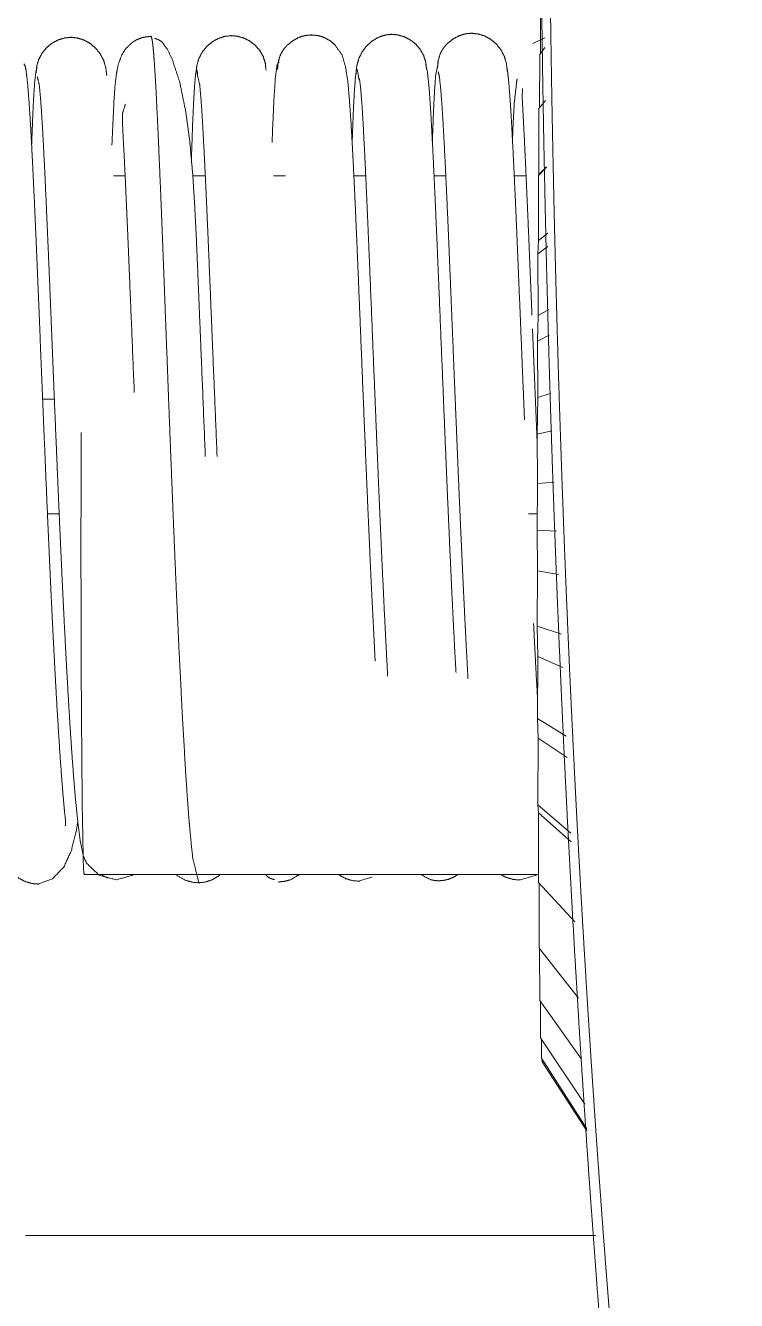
# Paper-space layout 'A3_1' of a CAD drawing. Header units: millimetres. Extents: x 0 to 420, y 0 to 297.
# Drawn here: x 302.97 to 306.07, y 139.99 to 145.56 of the extents above; entities that cross this region are included whole.
import ezdxf

# ---------------------------------------------------------------- set-up
doc = ezdxf.new("R2010")
doc.units = ezdxf.units.MM
doc.layers.add('170', color=7, linetype='Continuous', true_color=0xffffff)

psp = doc.layouts.new('A3_1')

# ---------------------------------------------------------------- linework, layer by layer
at = {"layer": '170', "color": 155, "linetype": 'Continuous', "lineweight": 13}
for p, q in [((305.2164, 145.4335), (305.217, 145.5982)), ((305.2356, 145.5023), (305.1831, 145.4774)), ((305.2135, 145.4295), (305.2358, 145.4598)), ((304.0756, 145.3934), (304.0723, 145.398)), ((305.2131, 145.198), (305.2135, 145.4295)), ((303.7209, 145.3295), (303.7175, 145.361)), ((304.0144, 145.3835), (304.0143, 145.3835)), ((304.4247, 145.3173), (304.4162, 145.366)), ((305.2103, 145.1947), (305.2394, 145.2294)), ((305.2103, 144.9055), (305.2103, 145.1947)), ((303.4028, 144.8994), (303.3517, 144.8994)), ((303.7531, 144.8994), (303.6986, 144.8994)), ((304.1031, 144.8994), (304.0516, 144.8994)), ((304.4535, 144.8994), (304.4017, 144.8994)), ((304.8034, 144.8994), (304.7519, 144.8994)), ((305.154, 144.8994), (305.1022, 144.8994)), ((305.2076, 144.9013), (305.2438, 144.9374)), ((305.2076, 144.9013), (305.2103, 144.9055)), ((305.208, 144.6176), (305.2076, 144.9013)), ((305.2103, 144.9055), (305.2438, 144.9389)), ((305.2053, 144.559), (305.208, 144.6176)), ((305.208, 144.6176), (305.2483, 144.6497)), ((305.2053, 144.559), (305.2491, 144.5923)), ((305.2063, 144.2897), (305.2053, 144.559)), ((305.2037, 144.1785), (305.2063, 144.2897)), ((305.2063, 144.2897), (305.2533, 144.3167)), ((305.2037, 144.1785), (305.2551, 144.2043)), ((305.2051, 143.9323), (305.2037, 144.1785)), ((305.2051, 143.9323), (305.2589, 143.9502)), ((303.0939, 143.9246), (303.0425, 143.9247)), ((305.2027, 143.7722), (305.2051, 143.9323)), ((305.2027, 143.7722), (305.2662, 143.7866)), ((305.2044, 143.5571), (305.2027, 143.7722)), ((305.2044, 143.5571), (305.2768, 143.5626)), ((305.2024, 143.3531), (305.2044, 143.5571)), ((303.0634, 143.4247), (303.1148, 143.4245)), ((305.164, 143.4243), (305.2014, 143.4243)), ((305.2024, 143.3531), (305.2869, 143.3483)), ((305.2045, 143.176), (305.2024, 143.3531)), ((305.2028, 142.9347), (305.2045, 143.176)), ((305.2045, 143.176), (305.2957, 143.1595)), ((305.308, 142.8991), (305.2028, 142.9347)), ((305.2051, 142.8012), (305.2028, 142.9347)), ((305.2038, 142.5304), (305.2051, 142.8012)), ((305.3149, 142.754), (305.2051, 142.8012)), ((305.329, 142.4543), (305.2038, 142.5304)), ((305.2063, 142.4449), (305.2038, 142.5304)), ((305.2055, 142.1533), (305.2063, 142.4449)), ((305.3334, 142.3601), (305.2063, 142.4449)), ((305.349, 142.0302), (305.2055, 142.1533)), ((305.2081, 142.1184), (305.2055, 142.1533)), ((305.2078, 141.8154), (305.2081, 142.1184)), ((305.3507, 141.9928), (305.2081, 142.1184)), ((303.2206, 141.9305), (303.2233, 141.9229)), ((303.2238, 141.8494), (305.2078, 141.8494)), ((303.3032, 141.847), (303.3272, 141.8339)), ((304.4215, 141.8203), (304.4806, 141.8388)), ((305.1216, 141.8257), (305.1998, 141.8472)), ((305.3672, 141.6433), (305.2078, 141.8154)), ((305.2106, 141.5276), (305.2104, 141.8125)), ((305.3829, 141.3096), (305.2106, 141.5276)), ((305.2138, 141.2992), (305.2133, 141.5242)), ((305.3955, 141.0433), (305.2138, 141.2992)), ((305.2173, 141.1375), (305.2167, 141.2951)), ((305.4099, 140.8474), (305.2173, 141.1375)), ((305.2211, 141.0476), (305.2206, 141.1326)), ((305.4188, 140.7402), (305.2211, 141.0476)), ((305.2249, 141.0326), (305.2249, 141.0418)), ((305.4196, 140.7301), (305.2249, 141.0326)), ((305.4573, 140.2744), (302.9678, 140.2744))]:
    psp.add_line(p, q, dxfattribs=at)
for points, knots in [([(308.4881, 125.2101), (308.4718, 125.2526), (308.4556, 125.2952), (308.4394, 125.3379), (308.4233, 125.3805), (308.3912, 125.466), (308.3752, 125.5088), (308.3433, 125.5946), (308.3117, 125.6805), (308.2959, 125.7235), (308.2802, 125.7666), (308.2646, 125.8097), (308.2489, 125.8529), (308.2334, 125.8961), (308.2024, 125.9826), (308.1869, 126.026), (308.1562, 126.1128), (308.1257, 126.1998), (308.1104, 126.2433), (308.0802, 126.3306), (308.0651, 126.3743), (308.0351, 126.4618), (308.0202, 126.5056), (308.0053, 126.5494), (307.9905, 126.5933), (307.9757, 126.6373), (307.9609, 126.6812), (307.9316, 126.7693), (307.917, 126.8134), (307.8879, 126.9018), (307.8734, 126.946), (307.8446, 127.0346), (307.8303, 127.0789), (307.8159, 127.1233), (307.7875, 127.2122), (307.7592, 127.3013), (307.7311, 127.3906), (307.7171, 127.4353), (307.6893, 127.5247), (307.6755, 127.5695), (307.6616, 127.6144), (307.6342, 127.7042), (307.6205, 127.7491), (307.6069, 127.7941), (307.5797, 127.8842), (307.5528, 127.9745), (307.526, 128.0649), (307.5127, 128.1102), (307.4862, 128.2008), (307.473, 128.2462), (307.4467, 128.3371), (307.4336, 128.3826), (307.4076, 128.4737), (307.3947, 128.5193), (307.3689, 128.6106), (307.3561, 128.6563), (307.3434, 128.7021), (307.318, 128.7937), (307.3053, 128.8396), (307.2802, 128.9314), (307.2552, 129.0234), (307.2304, 129.1156), (307.2058, 129.2079), (307.1813, 129.3003), (307.1691, 129.3466), (307.1449, 129.4393), (307.1328, 129.4856), (307.1089, 129.5785), (307.097, 129.625), (307.0851, 129.6715), (307.0615, 129.7647), (307.038, 129.858), (307.0264, 129.9047), (307.0031, 129.9983), (306.9916, 130.0451), (306.9801, 130.0919), (306.9572, 130.1858), (306.9459, 130.2327), (306.9232, 130.3268), (306.9008, 130.4209), (306.8896, 130.4681), (306.8674, 130.5625), (306.8564, 130.6097), (306.8344, 130.7043), (306.8235, 130.7517), (306.8018, 130.8465), (306.791, 130.8939), (306.7695, 130.989), (306.7482, 131.0841), (306.7376, 131.1318), (306.7166, 131.2271), (306.7061, 131.2749), (306.6853, 131.3705), (306.6647, 131.4662), (306.6442, 131.562), (306.6239, 131.658), (306.6137, 131.7061), (306.5937, 131.8023), (306.5837, 131.8504), (306.5639, 131.9468), (306.554, 131.9951), (306.5344, 132.0917), (306.5246, 132.14), (306.5053, 132.2368), (306.4861, 132.3338), (306.467, 132.4308), (306.4481, 132.528), (306.4294, 132.6254), (306.4108, 132.7229), (306.3924, 132.8205), (306.3742, 132.9182), (306.356, 133.0161), (306.3471, 133.0651), (306.3292, 133.1631), (306.3115, 133.2613), (306.3027, 133.3104), (306.2852, 133.4088), (306.2765, 133.4581), (306.2592, 133.5566), (306.2421, 133.6553), (306.2336, 133.7047), (306.2168, 133.8036), (306.2, 133.9026), (306.1834, 134.0018), (306.1752, 134.0514), (306.1589, 134.1507), (306.1427, 134.2502), (306.1266, 134.3497), (306.1107, 134.4494), (306.1028, 134.4993), (306.0871, 134.5992), (306.0716, 134.6992), (306.0639, 134.7493), (306.0486, 134.8495), (306.0334, 134.9498), (306.0259, 135), (306.011, 135.1005), (305.9962, 135.2011), (305.9888, 135.2514), (305.9743, 135.3522), (305.9598, 135.4531), (305.9456, 135.5542), (305.9385, 135.6047), (305.9244, 135.7059), (305.9105, 135.8073), (305.8967, 135.9087), (305.8831, 136.0103), (305.8696, 136.112), (305.8563, 136.2138), (305.8431, 136.3157), (305.8301, 136.4178), (305.8172, 136.52), (305.8044, 136.6223), (305.7918, 136.7247), (305.7793, 136.8272), (305.767, 136.9298), (305.7548, 137.0326), (305.7428, 137.1354), (305.7309, 137.2384), (305.725, 137.29), (305.7134, 137.3932), (305.7018, 137.4964), (305.6904, 137.5998), (305.6848, 137.6516), (305.6736, 137.7551), (305.6626, 137.8588), (305.6517, 137.9626), (305.6463, 138.0146), (305.6356, 138.1185), (305.6251, 138.2226), (305.6147, 138.3268), (305.6095, 138.3789), (305.5993, 138.4833), (305.5943, 138.5356), (305.5843, 138.6401), (305.5745, 138.7447), (305.5648, 138.8495), (305.5552, 138.9544), (305.5458, 139.0594), (305.5365, 139.1645), (305.5273, 139.2697), (305.5183, 139.375), (305.5094, 139.4805), (305.5051, 139.5332), (305.4964, 139.6388), (305.4879, 139.7445), (305.4836, 139.7974), (305.4753, 139.9033), (305.4712, 139.9562), (305.4631, 140.0623), (305.4591, 140.1154), (305.4512, 140.2216), (305.4472, 140.2747), (305.4395, 140.3811), (305.4357, 140.4343), (305.4282, 140.5408), (305.4208, 140.6475), (305.4136, 140.7542), (305.41, 140.8076), (305.4029, 140.9145), (305.396, 141.0215), (305.3892, 141.1286), (305.3826, 141.2358), (305.3761, 141.3432), (305.3697, 141.4506), (305.3665, 141.5044), (305.3604, 141.612), (305.3543, 141.7197), (305.3484, 141.8275), (305.3455, 141.8814), (305.3397, 141.9894), (305.3341, 142.0974), (305.3287, 142.2056), (305.3233, 142.3139), (305.3181, 142.4223), (305.3131, 142.5308), (305.3081, 142.6394), (305.3033, 142.7481), (305.2986, 142.8569), (305.294, 142.9658), (305.2896, 143.0748), (305.2874, 143.1294), (305.2832, 143.2385), (305.2791, 143.3478), (305.2751, 143.4572), (305.2712, 143.5666), (305.2693, 143.6214), (305.2657, 143.731), (305.2621, 143.8408), (305.2587, 143.9506), (305.2554, 144.0606), (305.2523, 144.1706), (305.2492, 144.2807), (305.2463, 144.391), (305.2435, 144.5013), (305.2409, 144.6118), (305.2383, 144.7223), (305.2359, 144.833), (305.2336, 144.9438), (305.2314, 145.0546), (305.2294, 145.1656), (305.2284, 145.2211), (305.2265, 145.3322), (305.2256, 145.3878), (305.224, 145.499), (305.2224, 145.6104), (305.221, 145.7218), (305.2203, 145.7776), (305.219, 145.8892), (305.2179, 146.0009), (305.2174, 146.0568), (305.2164, 146.1687), (305.2156, 146.2806), (305.2148, 146.3927), (305.2142, 146.5048), (305.2138, 146.6171), (305.2134, 146.7294), (305.2131, 146.8419), (305.213, 146.9544)], [0, 0, 0.002061, 0.004121, 0.006184, 0.008247, 0.012378, 0.014446, 0.018583, 0.022725, 0.024798, 0.026872, 0.028947, 0.031024, 0.033101, 0.037259, 0.039341, 0.043507, 0.047676, 0.049763, 0.05394, 0.05603, 0.060214, 0.062307, 0.064403, 0.066499, 0.068596, 0.070694, 0.074894, 0.076996, 0.081203, 0.083308, 0.087522, 0.08963, 0.09174, 0.095963, 0.10019, 0.104422, 0.10654, 0.110779, 0.1129, 0.115023, 0.11927, 0.121395, 0.123523, 0.12778, 0.13204, 0.136306, 0.13844, 0.142713, 0.144851, 0.14913, 0.15127, 0.155556, 0.157701, 0.161992, 0.16414, 0.166289, 0.17059, 0.172742, 0.17705, 0.181362, 0.185678, 0.189999, 0.194324, 0.196489, 0.200821, 0.202988, 0.207327, 0.209499, 0.211671, 0.216018, 0.220371, 0.222549, 0.226908, 0.229089, 0.231272, 0.23564, 0.237825, 0.2422, 0.246579, 0.248771, 0.253158, 0.255352, 0.259744, 0.261943, 0.266343, 0.268544, 0.272951, 0.277362, 0.27957, 0.283987, 0.286198, 0.290622, 0.295052, 0.299486, 0.303924, 0.306145, 0.31059, 0.312814, 0.317266, 0.319494, 0.323953, 0.326184, 0.33065, 0.33512, 0.339594, 0.344074, 0.348557, 0.353046, 0.357538, 0.362036, 0.366538, 0.368791, 0.3733, 0.377813, 0.38007, 0.38459, 0.386852, 0.391379, 0.39591, 0.398177, 0.402714, 0.407257, 0.411803, 0.414079, 0.418633, 0.42319, 0.427753, 0.432319, 0.434604, 0.439177, 0.443755, 0.446046, 0.450631, 0.45522, 0.457515, 0.462111, 0.466711, 0.469013, 0.47362, 0.478231, 0.482847, 0.485156, 0.489778, 0.494405, 0.499036, 0.503672, 0.508312, 0.512957, 0.517606, 0.52226, 0.526918, 0.531581, 0.536248, 0.540919, 0.545595, 0.550276, 0.554961, 0.55965, 0.561997, 0.566694, 0.571395, 0.5761, 0.578454, 0.583166, 0.587882, 0.592603, 0.594966, 0.599694, 0.604426, 0.609162, 0.611532, 0.616276, 0.618649, 0.6234, 0.628154, 0.632913, 0.637677, 0.642445, 0.647218, 0.651995, 0.656776, 0.661563, 0.663957, 0.668749, 0.673546, 0.675948, 0.680751, 0.683154, 0.687965, 0.690372, 0.69519, 0.697599, 0.702423, 0.704838, 0.709668, 0.714503, 0.719342, 0.721763, 0.726609, 0.73146, 0.736315, 0.741174, 0.746038, 0.750906, 0.753343, 0.758218, 0.763097, 0.767981, 0.770424, 0.775314, 0.780209, 0.785109, 0.790013, 0.794921, 0.799834, 0.804751, 0.809673, 0.814599, 0.81953, 0.824465, 0.826935, 0.831876, 0.836823, 0.841774, 0.846728, 0.849207, 0.854169, 0.859135, 0.864106, 0.869081, 0.874061, 0.879046, 0.884034, 0.889027, 0.894025, 0.899027, 0.904033, 0.909044, 0.91406, 0.919079, 0.921591, 0.926618, 0.929132, 0.934166, 0.939203, 0.944245, 0.946768, 0.951817, 0.95687, 0.959398, 0.964458, 0.969522, 0.974591, 0.979664, 0.984741, 0.989823, 0.994909, 1, 1]), ([(305.2511, 146.9544), (305.2512, 146.8745), (305.2515, 146.7147), (305.2518, 146.6349), (305.2525, 146.4755), (305.2529, 146.396), (305.254, 146.2371), (305.2553, 146.0785), (305.2569, 145.9201), (305.2587, 145.7621), (305.2608, 145.6043), (305.2631, 145.4468), (305.2644, 145.3682), (305.267, 145.2111), (305.27, 145.0544), (305.2732, 144.8979), (305.2766, 144.7417), (305.2803, 144.5858), (305.2843, 144.4302), (305.2885, 144.2749), (305.2929, 144.1199), (305.2952, 144.0425), (305.3001, 143.8879), (305.3026, 143.8107), (305.3078, 143.6566), (305.3105, 143.5796), (305.3161, 143.4259), (305.3189, 143.3492), (305.3249, 143.1959), (305.3311, 143.0429), (305.3376, 142.8902), (305.3443, 142.7379), (305.3513, 142.5858), (305.3549, 142.5099), (305.3623, 142.3582), (305.3661, 142.2825), (305.3738, 142.1313), (305.3818, 141.9804), (305.3859, 141.9051), (305.3943, 141.7546), (305.403, 141.6045), (305.4119, 141.4546), (305.4211, 141.3051), (305.4305, 141.1558), (305.4401, 141.0068), (305.4451, 140.9324), (305.4551, 140.7839), (305.4654, 140.6357), (305.4707, 140.5617), (305.4814, 140.414), (305.4868, 140.3402), (305.4923, 140.2665), (305.5036, 140.1194), (305.5093, 140.0459), (305.5209, 139.8992), (305.5267, 139.826), (305.5387, 139.6797), (305.551, 139.5338), (305.5572, 139.4609), (305.5698, 139.3154), (305.5762, 139.2428), (305.5893, 139.0978), (305.5959, 139.0253), (305.6025, 138.9531), (305.6161, 138.8086), (305.6299, 138.6645), (305.6369, 138.5926), (305.651, 138.4489), (305.6655, 138.3056), (305.6802, 138.1626), (305.6876, 138.0913), (305.6951, 138.0199), (305.7104, 137.8775), (305.7258, 137.7354), (305.7337, 137.6646), (305.7496, 137.5229), (305.7657, 137.3817), (305.7738, 137.3111), (305.7904, 137.1703), (305.7987, 137.1), (305.8156, 136.9597), (305.8242, 136.8896), (305.8328, 136.8197), (305.8502, 136.68), (305.8679, 136.5406), (305.8768, 136.4709), (305.8858, 136.4015), (305.904, 136.2627), (305.9132, 136.1934), (305.9318, 136.0552), (305.9412, 135.9862), (305.9602, 135.8484), (305.9794, 135.7109), (305.9989, 135.5737), (306.0087, 135.5052), (306.0186, 135.4369), (306.0286, 135.3686), (306.0487, 135.2322), (306.0589, 135.1642), (306.0794, 135.0283), (306.0898, 134.9605), (306.1106, 134.8251), (306.1212, 134.7576), (306.1318, 134.69), (306.1532, 134.5553), (306.164, 134.4881), (306.1858, 134.3538), (306.2078, 134.2199), (306.2189, 134.153), (306.2413, 134.0196), (306.2526, 133.953), (306.2754, 133.8201), (306.2869, 133.7537), (306.3101, 133.6213), (306.3336, 133.4892), (306.3573, 133.3574), (306.3692, 133.2917), (306.3933, 133.1604), (306.4054, 133.0948), (306.4176, 133.0294), (306.4299, 132.964), (306.4422, 132.8988), (306.4546, 132.8336), (306.4671, 132.7685), (306.4922, 132.6386), (306.5049, 132.5737), (306.5303, 132.4443), (306.5432, 132.3797), (306.5561, 132.3152), (306.5821, 132.1865), (306.6084, 132.0581), (306.6216, 131.994), (306.6349, 131.93), (306.6483, 131.8661), (306.6617, 131.8023), (306.6752, 131.7386), (306.6888, 131.6749), (306.7024, 131.6114), (306.7161, 131.5479), (306.7298, 131.4846), (306.7436, 131.4212), (306.7575, 131.3581), (306.7715, 131.2949), (306.7996, 131.1689), (306.8137, 131.1061), (306.8279, 131.0433), (306.8422, 130.9806), (306.8565, 130.918), (306.8709, 130.8555), (306.8853, 130.7931), (306.8999, 130.7308), (306.9145, 130.6685), (306.9291, 130.6064), (306.9586, 130.4823), (306.9735, 130.4204), (306.9884, 130.3586), (307.0033, 130.2968), (307.0184, 130.2352), (307.0335, 130.1737), (307.0486, 130.1123), (307.0639, 130.0509), (307.0945, 129.9284), (307.1099, 129.8673), (307.141, 129.7454), (307.1566, 129.6845), (307.1723, 129.6238), (307.188, 129.5631), (307.2038, 129.5026), (307.2197, 129.4421), (307.2356, 129.3818), (307.2516, 129.3214), (307.2677, 129.2613), (307.2838, 129.2011), (307.3, 129.1411), (307.3162, 129.0811), (307.3325, 129.0213), (307.3489, 128.9615), (307.3653, 128.9019), (307.3818, 128.8423), (307.3984, 128.7828), (307.415, 128.7234), (307.4317, 128.6641), (307.4484, 128.6049), (307.4653, 128.5458), (307.4821, 128.4867), (307.499, 128.4278), (307.5161, 128.3689), (307.5331, 128.3102), (307.5503, 128.2515), (307.5674, 128.1929), (307.5847, 128.1344), (307.602, 128.0761), (307.6194, 128.0177), (307.6368, 127.9595), (307.6543, 127.9014), (307.6718, 127.8434), (307.6894, 127.7854), (307.7071, 127.7276), (307.7249, 127.6698), (307.7427, 127.6122), (307.7605, 127.5546), (307.7785, 127.4971), (307.7965, 127.4397), (307.8145, 127.3824), (307.8326, 127.3252), (307.8508, 127.2681), (307.869, 127.2111), (307.8873, 127.1542), (307.9057, 127.0974), (307.9241, 127.0407), (307.9426, 126.984), (307.9611, 126.9275), (307.9797, 126.8711), (307.9984, 126.8148), (308.0172, 126.7585), (308.0359, 126.7024), (308.0548, 126.6463), (308.0737, 126.5904), (308.0927, 126.5345), (308.1117, 126.4788), (308.1308, 126.4231), (308.15, 126.3675), (308.1692, 126.312), (308.1885, 126.2567), (308.2079, 126.2014), (308.2273, 126.1462), (308.2467, 126.0911), (308.2663, 126.0362), (308.2859, 125.9813), (308.3055, 125.9265), (308.3253, 125.8718), (308.345, 125.8173), (308.3649, 125.7627), (308.3847, 125.7084), (308.4047, 125.6541), (308.4247, 125.5999), (308.4448, 125.5458), (308.4649, 125.4918), (308.4852, 125.4379), (308.5054, 125.3842), (308.5258, 125.3305), (308.5461, 125.2769), (308.5666, 125.2234)], [0, 0, 0.003618, 0.010847, 0.014458, 0.021668, 0.025266, 0.032457, 0.039634, 0.046799, 0.053951, 0.061091, 0.068217, 0.071777, 0.078884, 0.085978, 0.093059, 0.100128, 0.107184, 0.114226, 0.121257, 0.128274, 0.131775, 0.138773, 0.142269, 0.149248, 0.152731, 0.15969, 0.163166, 0.170106, 0.177033, 0.183948, 0.190849, 0.197738, 0.201176, 0.208045, 0.211477, 0.218327, 0.225165, 0.228577, 0.235395, 0.242201, 0.248993, 0.255773, 0.26254, 0.269295, 0.272669, 0.279404, 0.286127, 0.289481, 0.296184, 0.299533, 0.302875, 0.309553, 0.312889, 0.319547, 0.32287, 0.32951, 0.336137, 0.339447, 0.346054, 0.349352, 0.35594, 0.359231, 0.362515, 0.369078, 0.375628, 0.3789, 0.385431, 0.391948, 0.398453, 0.401699, 0.404945, 0.411425, 0.417891, 0.421118, 0.427566, 0.434, 0.437214, 0.443629, 0.446831, 0.453227, 0.456422, 0.45961, 0.46598, 0.472338, 0.475514, 0.478683, 0.485015, 0.488178, 0.494491, 0.497641, 0.503934, 0.510216, 0.516484, 0.519615, 0.522739, 0.525864, 0.5321, 0.535212, 0.54143, 0.544535, 0.550733, 0.553826, 0.556919, 0.563092, 0.566172, 0.572326, 0.578467, 0.581534, 0.587656, 0.590711, 0.596814, 0.599863, 0.605947, 0.612018, 0.618076, 0.621099, 0.627138, 0.630155, 0.633164, 0.636174, 0.639178, 0.642182, 0.645179, 0.651167, 0.654158, 0.660126, 0.663105, 0.666082, 0.672026, 0.677956, 0.680914, 0.683873, 0.686825, 0.689778, 0.692723, 0.695669, 0.698609, 0.701548, 0.704481, 0.707414, 0.71034, 0.713267, 0.719107, 0.722021, 0.724935, 0.727842, 0.730749, 0.73365, 0.736551, 0.739445, 0.74234, 0.745228, 0.750997, 0.753879, 0.756754, 0.75963, 0.762498, 0.765367, 0.768229, 0.771092, 0.776804, 0.779653, 0.785346, 0.788189, 0.791026, 0.793863, 0.796694, 0.799524, 0.802348, 0.805173, 0.80799, 0.810808, 0.813619, 0.816431, 0.819236, 0.822041, 0.82484, 0.827638, 0.830431, 0.833223, 0.836009, 0.838795, 0.841575, 0.844354, 0.847128, 0.849901, 0.852669, 0.855436, 0.858196, 0.860957, 0.863712, 0.866466, 0.869215, 0.871962, 0.874704, 0.877446, 0.880181, 0.882917, 0.885646, 0.888375, 0.891097, 0.89382, 0.896536, 0.899252, 0.901962, 0.904672, 0.907375, 0.910078, 0.912775, 0.915472, 0.918162, 0.920852, 0.923537, 0.92622, 0.928898, 0.931575, 0.934246, 0.936917, 0.939581, 0.942246, 0.944904, 0.947562, 0.950213, 0.952864, 0.955509, 0.958154, 0.960792, 0.96343, 0.966062, 0.968694, 0.971319, 0.973944, 0.976563, 0.979182, 0.981794, 0.984406, 0.987012, 0.989617, 0.992216, 0.994815, 0.997407, 1, 1]), ([(303.5184, 145.5093), (303.4942, 145.5068), (303.4732, 145.5022), (303.4527, 145.4939), (303.436, 145.4836), (303.4056, 145.4555), (303.3874, 145.4261), (303.3731, 145.3867), (303.3651, 145.3465), (303.3588, 145.2933), (303.3545, 145.2335), (303.3451, 145.0337)], [0, 0, 0.043342, 0.081828, 0.121231, 0.156295, 0.230284, 0.29193, 0.366878, 0.440092, 0.535671, 0.642821, 1, 1]), ([(303.7248, 141.8134), (303.6984, 141.9215), (303.6911, 141.9876), (303.6836, 142.0687), (303.6799, 142.1149), (303.6761, 142.1646), (303.6724, 142.2179), (303.6686, 142.2745), (303.6535, 142.531), (303.6385, 142.8273), (303.6311, 142.9871), (303.6238, 143.1528), (303.6166, 143.3231), (303.6095, 143.4965), (303.5958, 143.8468), (303.5764, 144.3565), (303.5674, 144.5927), (303.5616, 144.7396), (303.5588, 144.8093), (303.5482, 145.0609), (303.5384, 145.2633), (303.5338, 145.3438), (303.5294, 145.4093), (303.5273, 145.4361), (303.5252, 145.4589), (303.5232, 145.4775), (303.5212, 145.4918), (303.5177, 145.5068)], [0, 0, 0.030061, 0.048015, 0.070029, 0.082533, 0.096014, 0.110445, 0.12577, 0.195166, 0.275318, 0.318525, 0.363328, 0.409369, 0.45627, 0.55095, 0.688735, 0.752588, 0.792309, 0.811166, 0.879191, 0.933918, 0.955697, 0.973432, 0.980708, 0.986884, 0.991934, 0.995835, 1, 1]), ([(303.8684, 145.5122), (303.838, 145.5089), (303.8094, 145.4997), (303.7826, 145.4847), (303.7586, 145.4643), (303.7391, 145.4395), (303.7246, 145.4111), (303.7159, 145.3805), (303.7126, 145.3472)], [0, 0, 0.121845, 0.241195, 0.363215, 0.488469, 0.613827, 0.740572, 0.866903, 1, 1]), ([(304.0182, 145.362), (304.0149, 145.3925), (304.006, 145.4207), (303.9914, 145.4467), (303.9718, 145.4695), (303.9479, 145.4881), (303.9213, 145.5016), (303.8929, 145.5096), (303.8628, 145.5122)], [0, 0, 0.128021, 0.251188, 0.375358, 0.500417, 0.626629, 0.751258, 0.873875, 1, 1]), ([(304.2184, 145.5152), (304.2036, 145.5145), (304.1891, 145.5124), (304.1747, 145.5087), (304.1608, 145.5036), (304.1345, 145.4896), (304.1114, 145.4709), (304.1014, 145.46), (304.0925, 145.4481), (304.085, 145.4354), (304.0788, 145.422), (304.0708, 145.3937), (304.0684, 145.3636)], [0, 0, 0.062416, 0.124295, 0.186665, 0.249295, 0.374571, 0.49983, 0.562227, 0.624578, 0.686968, 0.749158, 0.872849, 1, 1]), ([(304.4948, 142.7811), (304.4793, 143.0895), (304.4716, 143.2564), (304.464, 143.428), (304.4565, 143.6022), (304.442, 143.9511), (304.4283, 144.2881), (304.4153, 144.6028), (304.409, 144.7481), (304.4026, 144.8877), (304.3962, 145.0143), (304.3894, 145.1313), (304.3826, 145.2309), (304.3755, 145.3103), (304.3649, 145.3791), (304.3509, 145.4265), (304.3191, 145.4724), (304.2998, 145.4887), (304.2739, 145.5032), (304.2603, 145.5084), (304.245, 145.5123), (304.2295, 145.5144), (304.2126, 145.5151)], [0, 0, 0.109306, 0.168465, 0.229256, 0.291006, 0.414612, 0.534003, 0.645517, 0.696989, 0.746473, 0.791353, 0.832836, 0.868166, 0.896396, 0.921026, 0.938506, 0.958289, 0.967233, 0.977727, 0.982887, 0.988471, 0.994009, 1, 1]), ([(304.5683, 145.5181), (304.5377, 145.5146), (304.5089, 145.5049), (304.4819, 145.4891), (304.4578, 145.4676), (304.4381, 145.4416), (304.4234, 145.4116), (304.4145, 145.3792), (304.411, 145.3439)], [0, 0, 0.118635, 0.235507, 0.355583, 0.480088, 0.605783, 0.734314, 0.863243, 1, 1]), ([(304.7194, 145.3649), (304.7158, 145.3961), (304.7068, 145.4249), (304.692, 145.4514), (304.6723, 145.4746), (304.6483, 145.4936), (304.6215, 145.5073), (304.593, 145.5155), (304.5627, 145.5181)], [0, 0, 0.129353, 0.253218, 0.378148, 0.503226, 0.629221, 0.753126, 0.874998, 1, 1]), ([(304.9212, 145.5225), (304.9061, 145.5221), (304.8913, 145.5202), (304.8766, 145.5167), (304.8624, 145.5118), (304.8355, 145.4979), (304.8117, 145.4792), (304.8014, 145.4683), (304.7922, 145.4563), (304.7844, 145.4435), (304.778, 145.43), (304.7696, 145.4015), (304.7669, 145.371)], [0, 0, 0.062533, 0.124521, 0.186992, 0.249691, 0.375161, 0.500529, 0.562976, 0.625389, 0.687686, 0.749826, 0.873169, 1, 1]), ([(305.072, 145.3575), (305.068, 145.3915), (305.0587, 145.4225), (305.0436, 145.4512), (305.0236, 145.476), (304.9991, 145.4963), (304.972, 145.511), (304.9432, 145.5197), (304.9126, 145.5225)], [0, 0, 0.13465, 0.262036, 0.389431, 0.514824, 0.63975, 0.760928, 0.879397, 1, 1]), ([(303.1684, 145.5051), (303.1381, 145.5019), (303.1098, 145.4932), (303.0832, 145.4788), (303.0594, 145.4593), (303.0401, 145.4356), (303.0258, 145.4085), (303.0172, 145.3794), (303.0142, 145.3478)], [0, 0, 0.124593, 0.246111, 0.369701, 0.49564, 0.620761, 0.745911, 0.87009, 1, 1]), ([(303.3227, 145.3374), (303.3186, 145.3719), (303.3092, 145.4034), (303.2941, 145.4325), (303.274, 145.4577), (303.2495, 145.4784), (303.2223, 145.4933), (303.1934, 145.5022), (303.1628, 145.5051)], [0, 0, 0.13551, 0.263474, 0.391326, 0.5168, 0.641598, 0.762339, 0.880158, 1, 1]), ([(303.7532, 143.6746), (303.7336, 144.1539), (303.7239, 144.3914), (303.7188, 144.5146), (303.7136, 144.6338), (303.7067, 144.7724), (303.6983, 144.9039), (303.6853, 145.0494), (303.668, 145.1795), (303.6412, 145.3094), (303.6079, 145.411), (303.5868, 145.4539), (303.5642, 145.4838), (303.5483, 145.4952), (303.5318, 145.4998)], [0, 0, 0.256588, 0.38376, 0.449702, 0.513503, 0.587785, 0.658226, 0.736379, 0.806598, 0.877539, 0.934779, 0.960345, 0.980379, 0.990837, 1, 1]), ([(304.7702, 145.3958), (304.7589, 145.3369), (304.7537, 145.2628), (304.7487, 145.16), (304.7448, 145.0547)], [0, 0, 0.175235, 0.391929, 0.692365, 1, 1]), ([(303.1412, 142.0626), (303.1424, 142.0647), (303.142, 142.0905), (303.137, 142.139), (303.1308, 142.2081), (303.1242, 142.2928), (303.1174, 142.3904), (303.1103, 142.5005), (303.1031, 142.6199), (303.096, 142.7491), (303.0889, 142.8838), (303.0819, 143.0257), (303.0751, 143.1693), (303.0684, 143.3171), (303.062, 143.464), (303.0496, 143.7572), (303.038, 144.0398), (303.0265, 144.3222), (303.0207, 144.4631), (303.0137, 144.6293), (303.0069, 144.7834), (302.999, 144.9501), (302.9915, 145.0938), (302.9873, 145.1637), (302.9832, 145.2249), (302.9789, 145.2804), (302.9747, 145.3248), (302.9703, 145.3595), (302.9659, 145.3809), (302.9605, 145.3895)], [0, 0, 0.000719, 0.008482, 0.023091, 0.04391, 0.069388, 0.098725, 0.131823, 0.167684, 0.206488, 0.246969, 0.289557, 0.332698, 0.377068, 0.421159, 0.509182, 0.594018, 0.678763, 0.721068, 0.770973, 0.817218, 0.867274, 0.910446, 0.931453, 0.949851, 0.96655, 0.979908, 0.990393, 0.996963, 1, 1]), ([(303.0172, 145.37), (303.0123, 145.3494), (303.0075, 145.3033), (303.0033, 145.2394), (302.9992, 145.155), (302.9947, 145.0349)], [0, 0, 0.063013, 0.200966, 0.391231, 0.642439, 1, 1]), ([(303.7152, 145.3704), (303.7104, 145.3404), (303.7057, 145.2855), (303.7016, 145.2143), (303.6976, 145.1231), (303.6921, 144.9648)], [0, 0, 0.074914, 0.210397, 0.3858, 0.610396, 1, 1]), ([(304.0667, 145.3876), (304.0592, 145.3296), (304.0529, 145.235), (304.0469, 145.1015), (304.0448, 145.0458)], [0, 0, 0.170715, 0.447448, 0.837274, 1, 1]), ([(304.4134, 145.3679), (304.4086, 145.3299), (304.404, 145.267), (304.4, 145.1882), (304.396, 145.0896), (304.3945, 145.046)], [0, 0, 0.118674, 0.314441, 0.558921, 0.864671, 1, 1]), ([(304.848, 142.7316), (304.8442, 142.798), (304.8404, 142.8673), (304.8307, 143.0616), (304.8211, 143.2701), (304.8112, 143.4947), (304.8016, 143.7216), (304.7918, 143.9588), (304.7729, 144.4221), (304.7639, 144.6372), (304.755, 144.8395), (304.7466, 145.0155), (304.7383, 145.1671), (304.7305, 145.2814), (304.7229, 145.3561), (304.7159, 145.3865)], [0, 0, 0.024997, 0.051112, 0.12429, 0.202794, 0.287352, 0.372764, 0.462039, 0.636446, 0.717414, 0.793579, 0.859846, 0.916956, 0.960044, 0.988261, 1, 1]), ([(304.7705, 145.3539), (304.7756, 145.3306), (304.7809, 145.2822), (304.7861, 145.2157), (304.7916, 145.1296), (304.7967, 145.0364), (304.802, 144.9293), (304.807, 144.8231), (304.8122, 144.7072), (304.8168, 144.5984), (304.8216, 144.4836), (304.8302, 144.2749), (304.8376, 144.0922), (304.8445, 143.9226), (304.8532, 143.7128), (304.8584, 143.587), (304.8638, 143.4615), (304.8702, 143.317), (304.8767, 143.175), (304.8841, 143.0171), (304.8917, 142.8653), (304.9003, 142.7042)], [0, 0, 0.00899, 0.027362, 0.052476, 0.085018, 0.120197, 0.160597, 0.200655, 0.24437, 0.28542, 0.328724, 0.407452, 0.476354, 0.540334, 0.619456, 0.666921, 0.714251, 0.768788, 0.822354, 0.881927, 0.939213, 1, 1]), ([(305.147, 143.8348), (305.1423, 143.9494), (305.1297, 144.2585), (305.1178, 144.5477), (305.1122, 144.6812), (305.1067, 144.8057), (305.1014, 144.9201), (305.0963, 145.0235), (305.0914, 145.1154), (305.0867, 145.195), (305.0822, 145.2616), (305.0778, 145.3142), (305.0736, 145.352), (305.0696, 145.3752)], [0, 0, 0.074337, 0.274888, 0.462501, 0.549141, 0.629905, 0.704164, 0.771264, 0.83093, 0.882609, 0.925876, 0.960102, 0.984753, 1, 1]), ([(303.0195, 145.3325), (303.028, 145.2967), (303.0328, 145.2468), (303.038, 145.176), (303.0429, 145.0949), (303.048, 144.9987), (303.0528, 144.9015), (303.0577, 144.7942), (303.0622, 144.6927), (303.0669, 144.5846), (303.0752, 144.3857), (303.0824, 144.2089), (303.0891, 144.0427), (303.0976, 143.8351), (303.1081, 143.583), (303.1144, 143.4364), (303.1209, 143.2911), (303.1284, 143.1285), (303.136, 142.9709), (303.1448, 142.801), (303.1537, 142.6412), (303.1637, 142.477), (303.1739, 142.3295), (303.1852, 142.1891), (303.1964, 142.0754), (303.2088, 141.9848), (303.221, 141.929)], [0, 0, 0.010764, 0.025466, 0.046271, 0.070103, 0.098322, 0.126859, 0.158337, 0.188132, 0.219851, 0.278198, 0.330076, 0.378817, 0.439749, 0.513712, 0.556724, 0.599338, 0.647048, 0.693319, 0.743187, 0.790098, 0.838335, 0.881676, 0.922938, 0.956446, 0.983261, 1, 1]), ([(303.7206, 145.3334), (303.7291, 145.2946), (303.7349, 145.2286), (303.7411, 145.1328), (303.747, 145.0246), (303.7533, 144.8966), (303.7591, 144.7699), (303.7651, 144.6306), (303.7761, 144.3673), (303.7858, 144.1305), (303.8045, 143.6747)], [0, 0, 0.02389, 0.063761, 0.121547, 0.186791, 0.263945, 0.340238, 0.424208, 0.582808, 0.725419, 1, 1]), ([(304.4237, 145.3278), (304.4271, 145.3186), (304.4316, 145.2824), (304.4367, 145.2191), (304.4425, 145.1242), (304.4489, 145.0031), (304.456, 144.8508), (304.4637, 144.6753), (304.4722, 144.4703), (304.4913, 144.0016), (304.5017, 143.7471), (304.5129, 143.4796), (304.5245, 143.2181), (304.5368, 142.9606), (304.5494, 142.7163)], [0, 0, 0.003736, 0.017692, 0.041964, 0.078316, 0.124717, 0.182991, 0.250158, 0.328619, 0.508, 0.605405, 0.707763, 0.807872, 0.906449, 1, 1]), ([(305.1152, 145.3242), (305.1117, 145.3023), (305.1025, 145.2183), (305.0974, 145.1301), (305.0945, 145.0556)], [0, 0, 0.082273, 0.395813, 0.723685, 1, 1]), ([(305.1388, 145.2818), (305.1367, 145.2491), (305.1434, 145.1222), (305.1487, 145.0146), (305.1546, 144.887), (305.1622, 144.7134), (305.1704, 144.5172), (305.1796, 144.2916)], [0, 0, 0.033048, 0.161271, 0.26996, 0.398787, 0.574094, 0.77225, 1, 1]), ([(303.4045, 145.2136), (303.3912, 145.1726), (303.3923, 145.1087), (303.3971, 145.0181), (303.4025, 144.9104), (303.4081, 144.7876), (303.4134, 144.6685), (303.4188, 144.5412), (303.4237, 144.4229), (303.4429, 143.9536)], [0, 0, 0.034078, 0.084662, 0.156499, 0.241874, 0.339222, 0.433563, 0.534468, 0.62817, 1, 1]), ([(305.182, 144.2322), (305.1912, 144.0057), (305.2029, 143.721)], [0, 0, 0.443085, 1, 1]), ([(303.2203, 141.8989), (303.2154, 142.1618), (303.2118, 142.6124), (303.2101, 143.1808), (303.2104, 143.7793)], [0, 0, 0.139822, 0.37943, 0.681749, 1, 1]), ([(305.2042, 142.6159), (305.1975, 142.7356), (305.1866, 142.9459)], [0, 0, 0.362618, 1, 1]), ([(303.0214, 141.8078), (303.0853, 141.8308), (303.1352, 141.8824), (303.168, 141.954), (303.1901, 142.0435), (303.197, 142.0875)], [0, 0, 0.191278, 0.393256, 0.614924, 0.874637, 1, 1]), ([(302.8795, 141.9053), (302.8814, 141.901), (302.8964, 141.8744), (302.9164, 141.8513), (302.9408, 141.8323), (302.9679, 141.8186), (302.9967, 141.8104), (303.0274, 141.8078)], [0, 0, 0.025066, 0.187512, 0.350481, 0.514912, 0.676891, 0.83626, 1, 1]), ([(303.2239, 141.8494), (303.2221, 141.8618), (303.2203, 141.8989)], [0, 0, 0.252489, 1, 1]), ([(303.2206, 141.9303), (303.2341, 141.8998), (303.2897, 141.8464), (303.3645, 141.8267)], [0, 0, 0.177501, 0.587836, 1, 1]), ([(303.3645, 141.8267), (303.3646, 141.8267), (303.4384, 141.8474)], [0, 0, 0.00027, 1, 1]), ([(303.6273, 141.8476), (303.6678, 141.8243), (303.6967, 141.8161), (303.7274, 141.8134)], [0, 0, 0.434441, 0.713576, 1, 1]), ([(303.7216, 141.8134), (303.7529, 141.8168), (303.7823, 141.8263), (303.8164, 141.8468)], [0, 0, 0.307953, 0.610884, 1, 1]), ([(304.0174, 141.8475), (304.0212, 141.8439), (304.0381, 141.8324), (304.0556, 141.8273)], [0, 0, 0.119598, 0.58471, 1, 1]), ([(304.0714, 141.8168), (304.1006, 141.8204), (304.1257, 141.827), (304.1635, 141.8489)], [0, 0, 0.296757, 0.559161, 1, 1]), ([(304.3381, 141.8468), (304.3672, 141.8315), (304.3963, 141.823), (304.4273, 141.8203)], [0, 0, 0.348864, 0.670665, 1, 1]), ([(304.6953, 141.8492), (304.7346, 141.8283), (304.745, 141.8254), (304.7568, 141.8234), (304.7677, 141.8226), (304.7799, 141.8225)], [0, 0, 0.493234, 0.611823, 0.745199, 0.866016, 1, 1]), ([(304.7715, 141.8223), (304.7946, 141.8245), (304.8147, 141.8287), (304.8349, 141.8367), (304.8517, 141.8469), (304.8547, 141.849)], [0, 0, 0.260342, 0.492424, 0.737221, 0.95819, 1, 1]), ([(305.0478, 141.8467), (305.0686, 141.8366), (305.0985, 141.8281), (305.1302, 141.8259)], [0, 0, 0.268779, 0.630564, 1, 1])]:
    psp.add_open_spline(points, degree=1, knots=knots, dxfattribs=at)

doc.saveas('drawing.dxf')
